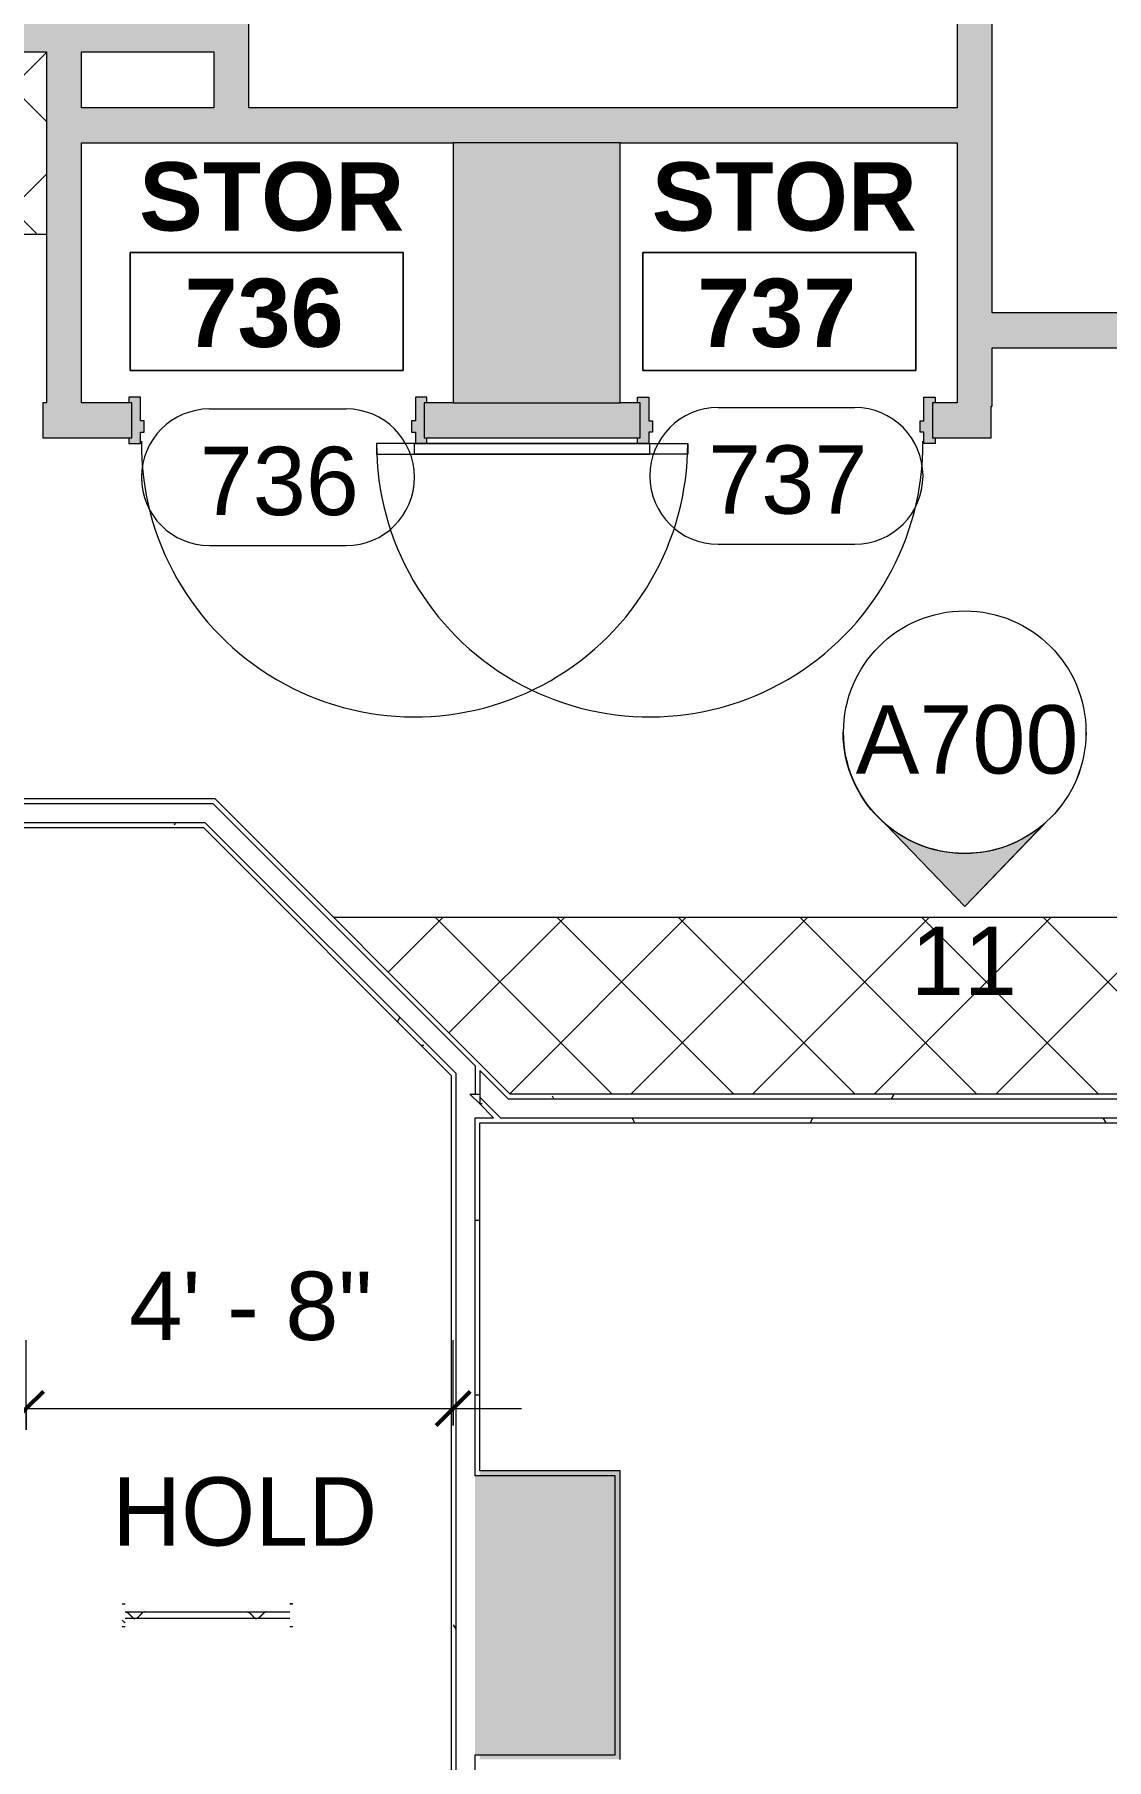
# Model space of a CAD drawing. Header units: inches. Extents: x 920 to 3228, y -557 to 2680.
# Drawn here: x 2166.1 to 2307.3, y 1580.2 to 1807.4 of the extents above; entities that cross this region are included whole.
import ezdxf

# ---------------------------------------------------------------- set-up
doc = ezdxf.new("R2010")
doc.units = ezdxf.units.IN
doc.header["$MEASUREMENT"] = 0
for name, color, linetype, lineweight in [('A-ANNO-DIMS', 211, 'Continuous', 9), ('A-ANNO-DIMS-96', 211, 'Continuous', 9), ('A-AREA-IDEN', 2, 'Continuous', 9), ('A-DOOR', 31, 'Continuous', 13), ('A-DOOR-IDEN', 31, 'Continuous', 9), ('A-WALL', 113, 'Continuous', 13), ('A-WALL-PATT', 111, 'Continuous', 13), ('G-ANNO-SYMB', 111, 'Continuous', 9), ('I-WALL', 2, 'Continuous', 13), ('Q-CASE', 31, 'Continuous', 13)]:
    doc.layers.add(name, color=color, linetype=linetype, lineweight=lineweight)
doc.styles.add('Arial', font='arial.ttf', dxfattribs={"height": 9})
doc.styles.add('Swis721 Lt BT', font='swissl.ttf', dxfattribs={"height": 9})
doc.styles.add('Swis721 Lt BT_B', font='', dxfattribs={"height": 9})
doc.styles.get('Swis721 Lt BT_B').set_extended_font_data('Swis721 Lt BT', bold=True)
doc.dimstyles.new('OTJ_-_3_32__Linear__1_2__Tolerance', dxfattribs={"dimscale": 12, "dimtxt": 9.497835, "dimasz": 0.375, "dimexe": 0.75, "dimexo": 0.5, "dimgap": 0.5, "dimtad": 1, "dimdec": 1, "dimrnd": 0.5, "dimzin": 3, "dimdsep": 46, "dimlunit": 4, "dimtxsty": 'Swis721 Lt BT', "dimblk1": 'OBLIQUE', "dimblk2": 'OBLIQUE', "dimsah": 1, "dimcen": 0.09, "dimdle": 0.75, "dimazin": 0, "dimtfac": 1, "dimtdec": 4, "dimtix": 1, "dimtmove": 0, "dimatfit": 3, "dimfxl": 1, "dimtvp": 1, "dimfrac": 2, "dimtolj": 1, "dimtzin": 0, "dimarcsym": 2})
pattern_1 = [(0, (664.756, 0), (30.72, 7.68), [1.267, -21.773, 1.267, -21.773, -122.88]), (0, (664.756, 0), (30.72, 7.68), [-46.08, 1.267, -44.813, 1.267, -21.773, -53.76]), (0, (664.756, 0), (30.72, 7.68), [-115.2, 1.267, -14.093, 1.267, -37.133]), (120, (676.276, 3.84), (-22.011075, 22.7643), [1.267, -21.773, 1.267, -21.773, -122.88]), (120, (676.276, 3.84), (-22.011075, 22.7643), [-46.08, 1.267, -44.813, 1.267, -21.773, -53.76]), (120, (676.276, 3.84), (-22.011075, 22.7643), [-115.2, 1.267, -14.093, 1.267, -37.133]), (240, (680.116, 19.2), (-8.708925, -30.4443), [1.267, -21.773, 1.267, -21.773, -122.88]), (240, (680.116, 19.2), (-8.708925, -30.4443), [-46.08, 1.267, -44.813, 1.267, -21.773, -53.76]), (240, (680.116, 19.2), (-8.708925, -30.4443), [-115.2, 1.267, -14.093, 1.267, -37.133])]

# ---------------------------------------------------------------- blocks, each defined once
blk = doc.blocks.new('Door - Single - Solid Door-7669184-Level XX  CONSTRUCTION')
at = {"layer": 'A-DOOR'}
h = blk.add_hatch(color=250, dxfattribs=at)
h.paths.add_polyline_path([(-14.13, -3.15), (-14.13, -1.65), (-13.63, -1.65), (-13.63, -0.15), (-14.13, -0.15), (-14.13, 2.97), (-15.63, 2.97), (-15.63, 2.22), (-15.26, 2.22), (-15.26, -2.4), (-15.63, -2.4), (-15.63, -3.15), (-15.26, -3.15)], flags=0)
h.paths.add_polyline_path([(23.62, -3.15), (23.62, -2.4), (23.24, -2.4), (23.24, 2.22), (23.62, 2.22), (23.6, 2.97), (22.12, 2.97), (22.12, -0.15), (21.62, -0.15), (21.62, -1.65), (22.12, -1.65), (22.12, -3.15), (23.24, -3.15)], flags=0)
at = {"layer": 'A-DOOR', "color": 8, "lineweight": 20}
for p, q in [((-15.63, 2.97), (-14.13, 2.97)), ((-15.63, 2.22), (-15.63, 2.97)), ((-14.13, 2.97), (-14.13, -0.15)), ((22.12, 2.97), (23.62, 2.97)), ((22.12, -0.15), (22.12, 2.97)), ((23.62, 2.97), (23.62, 2.22)), ((-14.13, -0.15), (-13.63, -0.15)), ((-14.13, -1.65), (-14.13, -3.15)), ((-13.63, -1.65), (-14.13, -1.65)), ((-13.63, -0.15), (-13.63, -1.65)), ((21.62, -0.15), (22.12, -0.15)), ((21.62, -1.65), (21.62, -0.15)), ((22.12, -1.65), (21.62, -1.65)), ((22.12, -3.15), (22.12, -1.65)), ((-50.01, -3.15), (-50.01, -4.53)), ((-14.01, -3.15), (-50.01, -3.15)), ((-50.01, -4.53), (-14.01, -4.53)), ((-15.63, -3.15), (-15.63, -2.4)), ((-14.01, -4.53), (-14.01, -3.15)), ((23.62, -3.15), (22.12, -3.15)), ((23.62, -2.4), (23.62, -3.15))]:
    blk.add_line(p, q, dxfattribs=at)
at = {"layer": 'A-DOOR', "lineweight": 9}
blk.add_arc((-14.01, -3.15), 36, 180, 0.5, dxfattribs=at)
blk = doc.blocks.new('Door - Single - Solid Door-7669203-Level XX  CONSTRUCTION')
at = {"layer": 'A-DOOR'}
h = blk.add_hatch(color=250, dxfattribs=at)
h.paths.add_polyline_path([(-15.26, 3.15), (-15.63, 3.15), (-15.63, 2.4), (-15.26, 2.4), (-15.26, -2.22), (-15.63, -2.22), (-15.63, -2.97), (-14.13, -2.97), (-14.13, 0.15), (-13.63, 0.15), (-13.63, 1.65), (-14.13, 1.65), (-14.13, 3.15)], flags=0)
h.paths.add_polyline_path([(22.51, 3.15), (22.12, 3.15), (22.12, 1.65), (21.62, 1.65), (21.62, 0.15), (22.12, 0.15), (22.12, -2.97), (23.62, -2.97), (23.62, -2.22), (23.24, -2.22), (23.24, 2.4), (23.62, 2.4), (23.62, 3.15), (23.24, 3.15)], flags=0)
at = {"layer": 'A-DOOR', "color": 8, "lineweight": 20}
for p, q in [((-50.01, 4.53), (-14.01, 4.53)), ((-50.01, 3.15), (-50.01, 4.53)), ((-14.01, 3.15), (-50.01, 3.15)), ((-15.63, 3.15), (-15.63, 2.4)), ((-14.13, 1.65), (-14.13, 3.15)), ((-14.01, 4.53), (-14.01, 3.15)), ((23.62, 3.15), (22.12, 3.15)), ((22.12, 3.15), (22.12, 1.65)), ((23.62, 2.4), (23.62, 3.15)), ((-13.63, 1.65), (-14.13, 1.65)), ((-14.13, -2.97), (-14.13, 0.15)), ((-14.13, 0.15), (-13.63, 0.15)), ((-13.63, 0.15), (-13.63, 1.65)), ((22.12, 1.65), (21.62, 1.65)), ((21.62, 1.65), (21.62, 0.15)), ((21.62, 0.15), (22.12, 0.15)), ((22.12, 0.15), (22.12, -2.97)), ((-15.63, -2.22), (-15.63, -2.97)), ((23.62, -2.97), (23.62, -2.22)), ((-15.63, -2.97), (-14.13, -2.97)), ((22.12, -2.97), (23.62, -2.97))]:
    blk.add_line(p, q, dxfattribs=at)
at = {"layer": 'A-DOOR', "lineweight": 9}
blk.add_arc((-14.01, 3.15), 36, 359.5, 180, dxfattribs=at)
blk = doc.blocks.new('Casework 14 - Casework 1-7590138-Level XX  CONSTRUCTION')
at = {"layer": 'Q-CASE', "lineweight": 9}
h = blk.add_hatch(dxfattribs=at)
h.set_pattern_fill('FP_1', color=256, style=0, pattern_type=2)
h.set_pattern_definition([(45, (0, 0), (-8.012227, 8.012227), []), (135, (0, 0), (-8.012227, -8.012227), [])])
h.paths.add_polyline_path([(1569.78, 1667.79), (1723.78, 1667.79), (1723.78, 1691.07), (1540.73, 1691.07), (1564.01, 1667.79), (1564.46, 1667.79)], flags=0)
for p, q in [((1555.35, 1691.07), (1540.73, 1691.07)), ((1723.78, 1691.07), (1555.35, 1691.07))]:
    blk.add_line(p, q, dxfattribs=at)
blk = doc.blocks.new('C-Counter Top1 - ADJ HEIGHT 2-7647505-Level XX  CONSTRUCTION')
at = {"layer": 'Q-CASE', "lineweight": 9}
h = blk.add_hatch(dxfattribs=at)
h.set_pattern_fill('FP_16', color=256, style=0, pattern_type=2)
h.set_pattern_definition([(45, (-1378.305, -1805.075), (-8.012227, 8.012227), []), (135, (-1378.305, -1805.075), (-8.012227, -8.012227), [])])
h.paths.add_polyline_path([(124.6, -24), (124.6, 0), (-47.26, 0), (-47.26, -24), (88.17, -24)], flags=0)
for p, q in [((-47.26, 0), (-47.26, -24)), ((-47.26, -24), (124.6, -24))]:
    blk.add_line(p, q, dxfattribs=at)
blk = doc.blocks.new('FP_52-Level XX  CONSTRUCTION')
at = {"layer": 'Q-CASE', "lineweight": 9}
for p, q in [((25.25, 16.21), (24.85, 16.21)), ((24.89, 15.71), (24.85, 15.73)), ((24.92, 15.68), (24.89, 15.71)), ((24.96, 15.65), (24.92, 15.68)), ((24.99, 15.62), (24.96, 15.65)), ((25.03, 15.59), (24.99, 15.62)), ((25.07, 15.56), (25.03, 15.59)), ((25.1, 15.52), (25.07, 15.56)), ((25.14, 15.49), (25.1, 15.52)), ((25.17, 15.46), (25.14, 15.49)), ((25.21, 15.43), (25.17, 15.46)), ((25.25, 15.4), (25.21, 15.43)), ((24.85, 13.26), (25.25, 13.26))]:
    blk.add_line(p, q, dxfattribs=at)
blk = doc.blocks.new('FP_53-Level XX  CONSTRUCTION')
at = {"layer": 'Q-CASE', "lineweight": 9}
for p, q in [((24.85, 15.13), (3.14, 15.13)), ((3.14, 14.34), (24.85, 14.34)), ((6.27, 14.3), (6.27, 14.3)), ((6.27, 14.3), (6.28, 14.3)), ((6.28, 14.3), (6.29, 14.3)), ((6.29, 14.3), (6.3, 14.3)), ((6.3, 14.3), (6.31, 14.3)), ((6.31, 14.3), (6.32, 14.31)), ((6.32, 14.31), (6.33, 14.31)), ((6.33, 14.31), (6.34, 14.31)), ((6.34, 14.31), (6.35, 14.31)), ((6.35, 14.31), (6.36, 14.32)), ((6.36, 14.32), (6.37, 14.32)), ((6.37, 14.32), (6.38, 14.32)), ((6.38, 14.32), (6.39, 14.33)), ((6.39, 14.33), (6.4, 14.33)), ((6.4, 14.33), (6.41, 14.33)), ((6.41, 14.33), (6.42, 14.34)), ((6.42, 14.34), (6.43, 14.34)), ((6.43, 14.34), (6.44, 14.35)), ((6.44, 14.35), (6.45, 14.35)), ((6.45, 14.35), (6.46, 14.36)), ((6.46, 14.36), (6.47, 14.36)), ((6.47, 14.36), (6.48, 14.37)), ((6.48, 14.37), (6.49, 14.37)), ((6.49, 14.37), (6.5, 14.38)), ((6.5, 14.38), (6.51, 14.39)), ((6.51, 14.39), (6.52, 14.39)), ((6.52, 14.39), (6.53, 14.4)), ((6.53, 14.4), (6.54, 14.41)), ((6.54, 14.41), (6.55, 14.41)), ((6.55, 14.41), (6.56, 14.42)), ((6.56, 14.43), (6.57, 14.44)), ((6.56, 14.42), (6.56, 14.43)), ((6.57, 14.44), (6.58, 14.44)), ((6.58, 14.44), (6.59, 14.45)), ((6.59, 14.45), (6.6, 14.46)), ((6.6, 14.46), (6.61, 14.47)), ((6.61, 14.47), (6.62, 14.48)), ((6.62, 14.48), (6.63, 14.49)), ((6.63, 14.49), (6.64, 14.49)), ((6.64, 14.49), (6.65, 14.5)), ((6.65, 14.5), (6.66, 14.51)), ((6.66, 14.51), (6.67, 14.52)), ((6.67, 14.52), (6.68, 14.53)), ((6.68, 14.53), (6.69, 14.54)), ((6.69, 14.54), (6.7, 14.55)), ((6.7, 14.55), (6.71, 14.56)), ((6.71, 14.56), (6.72, 14.57)), ((6.72, 14.57), (6.73, 14.58)), ((6.73, 14.58), (6.74, 14.59)), ((6.74, 14.59), (6.75, 14.6)), ((6.75, 14.6), (6.76, 14.61)), ((6.76, 14.61), (6.77, 14.62)), ((6.77, 14.62), (6.78, 14.63)), ((6.78, 14.63), (6.79, 14.64)), ((6.79, 14.64), (6.8, 14.65)), ((6.8, 14.65), (6.81, 14.66)), ((6.81, 14.66), (6.82, 14.67)), ((6.82, 14.67), (6.83, 14.68)), ((6.83, 14.68), (6.84, 14.69)), ((6.84, 14.69), (6.85, 14.71)), ((6.85, 14.72), (6.86, 14.73)), ((6.85, 14.71), (6.85, 14.72)), ((6.86, 14.73), (6.87, 14.74)), ((6.87, 14.74), (6.88, 14.75)), ((6.88, 14.75), (6.89, 14.76)), ((6.89, 14.76), (6.9, 14.77)), ((6.9, 14.77), (6.91, 14.78)), ((6.91, 14.78), (6.92, 14.79)), ((6.92, 14.79), (6.93, 14.8)), ((6.93, 14.8), (6.94, 14.81)), ((6.94, 14.81), (6.95, 14.82)), ((6.95, 14.82), (6.96, 14.83)), ((6.96, 14.83), (6.97, 14.84)), ((6.97, 14.84), (6.98, 14.85)), ((6.98, 14.85), (6.99, 14.86)), ((6.99, 14.86), (7, 14.87)), ((7, 14.87), (7.01, 14.88)), ((7.01, 14.88), (7.02, 14.89)), ((7.02, 14.89), (7.03, 14.9)), ((7.03, 14.9), (7.04, 14.91)), ((7.04, 14.91), (7.05, 14.92)), ((7.05, 14.92), (7.06, 14.93)), ((7.06, 14.93), (7.07, 14.94)), ((7.07, 14.94), (7.08, 14.95)), ((7.08, 14.95), (7.09, 14.96)), ((7.09, 14.96), (7.1, 14.97)), ((7.1, 14.97), (7.11, 14.98)), ((7.11, 14.98), (7.12, 14.99)), ((7.12, 14.99), (7.13, 15)), ((7.13, 15), (7.13, 15.01)), ((7.13, 15.01), (7.14, 15.01)), ((7.14, 15.01), (7.15, 15.02)), ((7.15, 15.02), (7.16, 15.03)), ((7.16, 15.03), (7.17, 15.04)), ((7.17, 15.04), (7.18, 15.05)), ((7.18, 15.05), (7.19, 15.05)), ((7.19, 15.05), (7.2, 15.06)), ((7.2, 15.06), (7.21, 15.07)), ((7.21, 15.07), (7.22, 15.08)), ((7.22, 15.08), (7.23, 15.08)), ((7.23, 15.08), (7.24, 15.09)), ((7.24, 15.09), (7.25, 15.1)), ((7.25, 15.1), (7.26, 15.1)), ((7.26, 15.1), (7.27, 15.11)), ((7.27, 15.11), (7.28, 15.11)), ((7.28, 15.11), (7.29, 15.12)), ((7.29, 15.12), (7.3, 15.12)), ((7.3, 15.12), (7.31, 15.13)), ((7.31, 15.13), (7.32, 15.13)), ((7.32, 15.13), (7.33, 15.14)), ((7.33, 15.14), (7.34, 15.14)), ((7.34, 15.14), (7.35, 15.15)), ((7.35, 15.15), (7.36, 15.15)), ((7.36, 15.15), (7.37, 15.15)), ((7.37, 15.15), (7.38, 15.16)), ((7.38, 15.16), (7.39, 15.16)), ((7.39, 15.16), (7.4, 15.16)), ((7.4, 15.16), (7.41, 15.16)), ((7.41, 15.16), (7.42, 15.17)), ((7.42, 15.17), (7.42, 15.17)), ((7.42, 15.17), (7.43, 15.17)), ((7.43, 15.17), (7.44, 15.17)), ((7.44, 15.17), (7.45, 15.17)), ((7.45, 15.17), (7.46, 15.17)), ((7.46, 15.17), (7.47, 15.17)), ((7.47, 15.17), (7.48, 15.17)), ((7.54, 15.17), (7.53, 15.17)), ((7.55, 15.17), (7.54, 15.17)), ((7.56, 15.17), (7.55, 15.17)), ((7.57, 15.17), (7.56, 15.17)), ((7.58, 15.17), (7.57, 15.17)), ((7.59, 15.17), (7.58, 15.17)), ((7.6, 15.17), (7.59, 15.17)), ((7.61, 15.16), (7.6, 15.17)), ((7.62, 15.16), (7.61, 15.16)), ((7.63, 15.16), (7.62, 15.16)), ((7.64, 15.16), (7.63, 15.16)), ((7.65, 15.15), (7.64, 15.16)), ((7.66, 15.15), (7.65, 15.15)), ((7.67, 15.15), (7.66, 15.15)), ((7.68, 15.14), (7.67, 15.15)), ((7.69, 15.14), (7.68, 15.14)), ((7.7, 15.13), (7.69, 15.14)), ((7.71, 15.13), (7.7, 15.13)), ((7.72, 15.12), (7.71, 15.13)), ((7.73, 15.11), (7.72, 15.12)), ((7.72, 15.12), (7.72, 15.12)), ((7.74, 15.11), (7.73, 15.11)), ((7.75, 15.1), (7.74, 15.11)), ((7.76, 15.1), (7.75, 15.1)), ((7.77, 15.09), (7.76, 15.1)), ((7.78, 15.08), (7.77, 15.09)), ((7.79, 15.08), (7.78, 15.08)), ((7.8, 15.07), (7.79, 15.08)), ((7.81, 15.06), (7.8, 15.07)), ((7.82, 15.05), (7.81, 15.06)), ((7.83, 15.05), (7.82, 15.05)), ((7.84, 15.04), (7.83, 15.05)), ((7.85, 15.03), (7.84, 15.04)), ((7.86, 15.02), (7.85, 15.03)), ((7.87, 15.01), (7.86, 15.02)), ((7.88, 15.01), (7.87, 15.01)), ((7.89, 15), (7.88, 15.01)), ((7.9, 14.99), (7.89, 15)), ((7.91, 14.98), (7.9, 14.99)), ((7.92, 14.97), (7.91, 14.98)), ((7.93, 14.96), (7.92, 14.97)), ((7.94, 14.95), (7.93, 14.96)), ((7.95, 14.94), (7.94, 14.95)), ((7.96, 14.93), (7.95, 14.94)), ((7.97, 14.92), (7.96, 14.93)), ((7.98, 14.91), (7.97, 14.92)), ((7.99, 14.9), (7.98, 14.91)), ((8, 14.89), (7.99, 14.9)), ((8.01, 14.88), (8, 14.89)), ((8.01, 14.87), (8.01, 14.88)), ((8.02, 14.86), (8.01, 14.87)), ((8.03, 14.85), (8.02, 14.86)), ((8.04, 14.84), (8.03, 14.85)), ((8.05, 14.83), (8.04, 14.84)), ((8.06, 14.82), (8.05, 14.83)), ((8.07, 14.81), (8.06, 14.82)), ((8.08, 14.8), (8.07, 14.81)), ((8.09, 14.79), (8.08, 14.8)), ((8.1, 14.78), (8.09, 14.79)), ((8.11, 14.77), (8.1, 14.78)), ((8.12, 14.76), (8.11, 14.77)), ((8.13, 14.75), (8.12, 14.76)), ((8.14, 14.74), (8.13, 14.75)), ((8.15, 14.73), (8.14, 14.74)), ((8.16, 14.72), (8.15, 14.73)), ((8.17, 14.71), (8.16, 14.72)), ((8.18, 14.69), (8.17, 14.71)), ((8.19, 14.68), (8.18, 14.69)), ((8.2, 14.67), (8.19, 14.68)), ((8.21, 14.66), (8.2, 14.67)), ((8.22, 14.65), (8.21, 14.66)), ((8.23, 14.64), (8.22, 14.65)), ((8.24, 14.63), (8.23, 14.64)), ((8.25, 14.62), (8.24, 14.63)), ((8.26, 14.61), (8.25, 14.62)), ((8.27, 14.6), (8.26, 14.61)), ((8.28, 14.59), (8.27, 14.6)), ((8.29, 14.58), (8.28, 14.59)), ((8.3, 14.57), (8.29, 14.58)), ((8.3, 14.56), (8.3, 14.57)), ((8.31, 14.55), (8.3, 14.56)), ((8.32, 14.54), (8.31, 14.55)), ((8.33, 14.53), (8.32, 14.54)), ((8.34, 14.52), (8.33, 14.53)), ((8.35, 14.51), (8.34, 14.52)), ((8.36, 14.5), (8.35, 14.51)), ((8.37, 14.49), (8.36, 14.5)), ((8.38, 14.49), (8.37, 14.49)), ((8.39, 14.48), (8.38, 14.49)), ((8.4, 14.47), (8.39, 14.48)), ((8.41, 14.46), (8.4, 14.47)), ((8.42, 14.45), (8.41, 14.46)), ((8.43, 14.44), (8.42, 14.45)), ((8.44, 14.44), (8.43, 14.44)), ((8.45, 14.43), (8.44, 14.44)), ((8.46, 14.42), (8.45, 14.43)), ((8.47, 14.41), (8.46, 14.42)), ((8.48, 14.41), (8.47, 14.41)), ((8.49, 14.4), (8.48, 14.41)), ((8.5, 14.39), (8.49, 14.4)), ((8.51, 14.39), (8.5, 14.39)), ((8.52, 14.38), (8.51, 14.39)), ((8.53, 14.37), (8.52, 14.38)), ((8.54, 14.37), (8.53, 14.37)), ((8.55, 14.36), (8.54, 14.37)), ((8.56, 14.36), (8.55, 14.36)), ((8.57, 14.35), (8.56, 14.36)), ((8.58, 14.35), (8.57, 14.35)), ((8.58, 14.34), (8.58, 14.35)), ((8.59, 14.34), (8.58, 14.34)), ((8.6, 14.33), (8.59, 14.34)), ((8.61, 14.33), (8.6, 14.33)), ((8.62, 14.33), (8.61, 14.33)), ((8.63, 14.32), (8.62, 14.33)), ((8.64, 14.32), (8.63, 14.32)), ((8.65, 14.32), (8.64, 14.32)), ((8.66, 14.31), (8.65, 14.32)), ((8.67, 14.31), (8.66, 14.31)), ((8.68, 14.31), (8.67, 14.31)), ((8.69, 14.31), (8.68, 14.31)), ((8.7, 14.3), (8.69, 14.31)), ((8.71, 14.3), (8.7, 14.3)), ((8.72, 14.3), (8.71, 14.3)), ((8.73, 14.3), (8.72, 14.3)), ((8.74, 14.3), (8.73, 14.3)), ((8.75, 14.3), (8.74, 14.3)), ((22.29, 14.3), (22.3, 14.3)), ((22.3, 14.3), (22.31, 14.3)), ((22.31, 14.3), (22.32, 14.3)), ((22.32, 14.3), (22.33, 14.3)), ((22.33, 14.3), (22.34, 14.3)), ((22.34, 14.3), (22.35, 14.31)), ((22.35, 14.31), (22.36, 14.31)), ((22.36, 14.31), (22.37, 14.31)), ((22.37, 14.31), (22.38, 14.31)), ((22.38, 14.31), (22.39, 14.32)), ((22.39, 14.32), (22.4, 14.32)), ((22.4, 14.32), (22.41, 14.32)), ((22.41, 14.32), (22.42, 14.33)), ((22.42, 14.33), (22.43, 14.33)), ((22.43, 14.33), (22.44, 14.34)), ((22.43, 14.33), (22.43, 14.33)), ((22.44, 14.34), (22.45, 14.34)), ((22.45, 14.34), (22.46, 14.35)), ((22.46, 14.35), (22.47, 14.35)), ((22.47, 14.35), (22.48, 14.36)), ((22.48, 14.36), (22.49, 14.36)), ((22.49, 14.36), (22.5, 14.37)), ((22.5, 14.37), (22.51, 14.37)), ((22.51, 14.37), (22.52, 14.38)), ((22.52, 14.38), (22.53, 14.39)), ((22.53, 14.39), (22.54, 14.39)), ((22.54, 14.39), (22.55, 14.4)), ((22.55, 14.4), (22.56, 14.41)), ((22.56, 14.41), (22.57, 14.41)), ((22.57, 14.41), (22.58, 14.42)), ((22.58, 14.42), (22.59, 14.43)), ((22.59, 14.43), (22.6, 14.44)), ((22.6, 14.44), (22.61, 14.44)), ((22.61, 14.44), (22.62, 14.45)), ((22.62, 14.45), (22.63, 14.46)), ((22.63, 14.46), (22.64, 14.47)), ((22.64, 14.47), (22.65, 14.48)), ((22.65, 14.48), (22.66, 14.49)), ((22.66, 14.49), (22.67, 14.49)), ((22.67, 14.49), (22.68, 14.5)), ((22.68, 14.5), (22.69, 14.51)), ((22.69, 14.51), (22.7, 14.52)), ((22.7, 14.52), (22.71, 14.53)), ((22.71, 14.53), (22.72, 14.54)), ((22.72, 14.55), (22.73, 14.56)), ((22.72, 14.54), (22.72, 14.55)), ((22.73, 14.56), (22.74, 14.57)), ((22.74, 14.57), (22.75, 14.58)), ((22.75, 14.58), (22.76, 14.59)), ((22.76, 14.59), (22.77, 14.6)), ((22.77, 14.6), (22.78, 14.61)), ((22.78, 14.61), (22.79, 14.62)), ((22.79, 14.62), (22.8, 14.63)), ((22.8, 14.63), (22.81, 14.64)), ((22.81, 14.64), (22.82, 14.65)), ((22.82, 14.65), (22.83, 14.66)), ((22.83, 14.66), (22.84, 14.67)), ((22.84, 14.67), (22.85, 14.68)), ((22.85, 14.68), (22.86, 14.69)), ((22.86, 14.69), (22.87, 14.71)), ((22.87, 14.71), (22.88, 14.72)), ((22.88, 14.72), (22.89, 14.73)), ((22.89, 14.73), (22.9, 14.74)), ((22.9, 14.74), (22.91, 14.75)), ((22.91, 14.75), (22.92, 14.76)), ((22.92, 14.76), (22.93, 14.77)), ((22.93, 14.77), (22.94, 14.78)), ((22.94, 14.78), (22.95, 14.79)), ((22.95, 14.79), (22.96, 14.8)), ((22.96, 14.8), (22.97, 14.81)), ((22.97, 14.81), (22.98, 14.82)), ((22.98, 14.82), (22.99, 14.83)), ((22.99, 14.83), (23, 14.84)), ((23, 14.85), (23.01, 14.86)), ((23, 14.84), (23, 14.85)), ((23.01, 14.86), (23.02, 14.87)), ((23.02, 14.87), (23.03, 14.88)), ((23.03, 14.88), (23.04, 14.89)), ((23.04, 14.89), (23.05, 14.9)), ((23.05, 14.9), (23.06, 14.91)), ((23.06, 14.91), (23.07, 14.92)), ((23.07, 14.92), (23.08, 14.93)), ((23.08, 14.93), (23.09, 14.94)), ((23.09, 14.94), (23.1, 14.95)), ((23.1, 14.95), (23.11, 14.96)), ((23.11, 14.96), (23.12, 14.97)), ((23.12, 14.97), (23.13, 14.98)), ((23.13, 14.98), (23.14, 14.99)), ((23.14, 14.99), (23.15, 15)), ((23.15, 15), (23.16, 15.01)), ((23.16, 15.01), (23.17, 15.01)), ((23.17, 15.01), (23.18, 15.02)), ((23.18, 15.02), (23.19, 15.03)), ((23.19, 15.03), (23.2, 15.04)), ((23.2, 15.04), (23.21, 15.05)), ((23.21, 15.05), (23.22, 15.05)), ((23.22, 15.05), (23.23, 15.06)), ((23.23, 15.06), (23.24, 15.07)), ((23.24, 15.07), (23.25, 15.08)), ((23.25, 15.08), (23.26, 15.08)), ((23.26, 15.08), (23.27, 15.09)), ((23.27, 15.09), (23.28, 15.1)), ((23.28, 15.1), (23.29, 15.1)), ((23.29, 15.1), (23.29, 15.11)), ((23.29, 15.11), (23.3, 15.11)), ((23.3, 15.11), (23.31, 15.12)), ((23.31, 15.12), (23.32, 15.12)), ((23.32, 15.12), (23.33, 15.13)), ((23.33, 15.13), (23.34, 15.13)), ((23.34, 15.13), (23.35, 15.14)), ((23.35, 15.14), (23.36, 15.14)), ((23.36, 15.14), (23.37, 15.15)), ((23.37, 15.15), (23.38, 15.15)), ((23.38, 15.15), (23.39, 15.15)), ((23.39, 15.15), (23.4, 15.16)), ((23.4, 15.16), (23.41, 15.16)), ((23.41, 15.16), (23.42, 15.16)), ((23.42, 15.16), (23.43, 15.16)), ((23.43, 15.16), (23.44, 15.17)), ((23.44, 15.17), (23.45, 15.17)), ((23.45, 15.17), (23.46, 15.17)), ((23.46, 15.17), (23.47, 15.17)), ((23.47, 15.17), (23.48, 15.17)), ((23.48, 15.17), (23.49, 15.17)), ((23.49, 15.17), (23.5, 15.17)), ((23.5, 15.17), (23.51, 15.17)), ((23.57, 15.17), (23.56, 15.17)), ((23.58, 15.17), (23.57, 15.17)), ((23.59, 15.17), (23.58, 15.17)), ((23.6, 15.17), (23.59, 15.17)), ((23.59, 15.17), (23.59, 15.17)), ((23.61, 15.17), (23.6, 15.17)), ((23.62, 15.17), (23.61, 15.17)), ((23.63, 15.16), (23.62, 15.17)), ((23.64, 15.16), (23.63, 15.16)), ((23.65, 15.16), (23.64, 15.16)), ((23.66, 15.16), (23.65, 15.16)), ((23.67, 15.15), (23.66, 15.16)), ((23.68, 15.15), (23.67, 15.15)), ((23.69, 15.15), (23.68, 15.15)), ((23.7, 15.14), (23.69, 15.15)), ((23.71, 15.14), (23.7, 15.14)), ((23.72, 15.13), (23.71, 15.14)), ((23.73, 15.13), (23.72, 15.13)), ((23.74, 15.12), (23.73, 15.13)), ((23.75, 15.12), (23.74, 15.12)), ((23.76, 15.11), (23.75, 15.12)), ((23.77, 15.11), (23.76, 15.11)), ((23.78, 15.1), (23.77, 15.11)), ((23.79, 15.1), (23.78, 15.1)), ((23.8, 15.09), (23.79, 15.1)), ((23.81, 15.08), (23.8, 15.09)), ((23.82, 15.08), (23.81, 15.08)), ((23.83, 15.07), (23.82, 15.08)), ((23.84, 15.06), (23.83, 15.07)), ((23.85, 15.05), (23.84, 15.06)), ((23.86, 15.05), (23.85, 15.05)), ((23.87, 15.04), (23.86, 15.05)), ((23.88, 15.03), (23.87, 15.04)), ((23.88, 15.02), (23.88, 15.03)), ((23.89, 15.01), (23.88, 15.02)), ((23.9, 15.01), (23.89, 15.01)), ((23.91, 15), (23.9, 15.01)), ((23.92, 14.99), (23.91, 15)), ((23.93, 14.98), (23.92, 14.99)), ((23.94, 14.97), (23.93, 14.98)), ((23.95, 14.96), (23.94, 14.97)), ((23.96, 14.95), (23.95, 14.96)), ((23.97, 14.94), (23.96, 14.95)), ((23.98, 14.93), (23.97, 14.94)), ((23.99, 14.92), (23.98, 14.93)), ((24, 14.91), (23.99, 14.92)), ((24.01, 14.9), (24, 14.91)), ((24.02, 14.89), (24.01, 14.9)), ((24.03, 14.88), (24.02, 14.89)), ((24.04, 14.87), (24.03, 14.88)), ((24.05, 14.86), (24.04, 14.87)), ((24.06, 14.85), (24.05, 14.86)), ((24.07, 14.84), (24.06, 14.85)), ((24.08, 14.83), (24.07, 14.84)), ((24.09, 14.82), (24.08, 14.83)), ((24.1, 14.81), (24.09, 14.82)), ((24.11, 14.8), (24.1, 14.81)), ((24.12, 14.79), (24.11, 14.8)), ((24.13, 14.78), (24.12, 14.79)), ((24.14, 14.77), (24.13, 14.78)), ((24.15, 14.76), (24.14, 14.77)), ((24.16, 14.75), (24.15, 14.76)), ((24.17, 14.74), (24.16, 14.75)), ((24.17, 14.73), (24.17, 14.74)), ((24.18, 14.72), (24.17, 14.73)), ((24.19, 14.71), (24.18, 14.72)), ((24.2, 14.69), (24.19, 14.71)), ((24.21, 14.68), (24.2, 14.69)), ((24.22, 14.67), (24.21, 14.68)), ((24.23, 14.66), (24.22, 14.67)), ((24.24, 14.65), (24.23, 14.66)), ((24.25, 14.64), (24.24, 14.65)), ((24.26, 14.63), (24.25, 14.64)), ((24.27, 14.62), (24.26, 14.63)), ((24.28, 14.61), (24.27, 14.62)), ((24.29, 14.6), (24.28, 14.61)), ((24.3, 14.59), (24.29, 14.6)), ((24.31, 14.58), (24.3, 14.59)), ((24.32, 14.57), (24.31, 14.58)), ((24.33, 14.56), (24.32, 14.57)), ((24.34, 14.55), (24.33, 14.56)), ((24.35, 14.54), (24.34, 14.55)), ((24.36, 14.53), (24.35, 14.54)), ((24.37, 14.52), (24.36, 14.53)), ((24.38, 14.51), (24.37, 14.52)), ((24.39, 14.5), (24.38, 14.51)), ((24.4, 14.49), (24.39, 14.5)), ((24.41, 14.49), (24.4, 14.49)), ((24.42, 14.48), (24.41, 14.49)), ((24.43, 14.47), (24.42, 14.48)), ((24.44, 14.46), (24.43, 14.47)), ((24.45, 14.45), (24.44, 14.46)), ((24.45, 14.44), (24.45, 14.45)), ((24.46, 14.44), (24.45, 14.44)), ((24.47, 14.43), (24.46, 14.44)), ((24.48, 14.42), (24.47, 14.43)), ((24.49, 14.41), (24.48, 14.42)), ((24.5, 14.41), (24.49, 14.41)), ((24.51, 14.4), (24.5, 14.41)), ((24.52, 14.39), (24.51, 14.4)), ((24.53, 14.39), (24.52, 14.39)), ((24.54, 14.38), (24.53, 14.39)), ((24.55, 14.37), (24.54, 14.38)), ((24.56, 14.37), (24.55, 14.37)), ((24.57, 14.36), (24.56, 14.37)), ((24.58, 14.36), (24.57, 14.36)), ((24.59, 14.35), (24.58, 14.36)), ((24.6, 14.35), (24.59, 14.35)), ((24.61, 14.34), (24.6, 14.35)), ((24.62, 14.34), (24.61, 14.34)), ((24.63, 14.33), (24.62, 14.34)), ((24.64, 14.33), (24.63, 14.33)), ((24.65, 14.33), (24.64, 14.33)), ((24.66, 14.32), (24.65, 14.33)), ((24.67, 14.32), (24.66, 14.32)), ((24.68, 14.32), (24.67, 14.32)), ((24.69, 14.31), (24.68, 14.32)), ((24.7, 14.31), (24.69, 14.31)), ((24.71, 14.31), (24.7, 14.31)), ((24.72, 14.31), (24.71, 14.31)), ((24.73, 14.3), (24.72, 14.31)), ((24.74, 14.3), (24.73, 14.3)), ((24.75, 14.3), (24.74, 14.3)), ((24.74, 14.3), (24.74, 14.3)), ((24.76, 14.3), (24.75, 14.3)), ((24.77, 14.3), (24.76, 14.3))]:
    blk.add_line(p, q, dxfattribs=at)
blk = doc.blocks.new('FP_54-Level XX  CONSTRUCTION')
at = {"layer": 'Q-CASE', "lineweight": 9}
for p, q in [((3.14, 16.21), (2.75, 16.21)), ((2.75, 13.26), (3.14, 13.26)), ((2.85, 13.22), (2.89, 13.22)), ((2.89, 13.22), (2.92, 13.22)), ((2.92, 13.22), (2.96, 13.22)), ((2.96, 13.22), (2.99, 13.23)), ((2.99, 13.23), (3.03, 13.23)), ((3.03, 13.23), (3.07, 13.24)), ((3.07, 13.24), (3.1, 13.25)), ((3.1, 13.25), (3.14, 13.25))]:
    blk.add_line(p, q, dxfattribs=at)
blk = doc.blocks.new('CW Cupbd Combined - Robe 80_h x 24_d - 2 Doors - 1 rail - 1 shoe shelf-V51-Level XX  CONSTRUCTION')
at = {"layer": 'Q-CASE', "lineweight": 9}
for name in ['FP_54-Level XX  CONSTRUCTION', 'FP_52-Level XX  CONSTRUCTION', 'FP_53-Level XX  CONSTRUCTION']:
    blk.add_blockref(name, (664.76, 0), dxfattribs=at)
blk = doc.blocks.new('Room Tag - Room Name and Number-3379422-Level XX  CONSTRUCTION')
at = {"layer": 'A-AREA-IDEN'}
for p, q in [((-0.1881, -0.1636), (-0.1881, -0.0018)), ((-0.1881, -0.0018), (0.1869, -0.0018)), ((0.1869, -0.0018), (-0.1881, -0.0018)), ((-0.1881, -0.0018), (-0.1881, -0.1636)), ((0.1869, -0.0018), (0.1869, -0.1636)), ((0.1869, -0.1636), (0.1869, -0.0018)), ((0.1869, -0.1636), (-0.1881, -0.1636)), ((-0.1881, -0.1636), (0.1869, -0.1636))]:
    blk.add_line(p, q, dxfattribs=at)
blk = doc.blocks.new('Door Tag - Door Tag-41184-Level XX  CONSTRUCTION')
at = {"layer": 'A-DOOR-IDEN'}
for p, q in [((-0.09375, 0.09375), (0.09375, 0.09375)), ((-0.09375, -0.09375), (0.09375, -0.09375))]:
    blk.add_line(p, q, dxfattribs=at)
for centre, start, end in [((-0.09375, 0), 90, 270), ((0.09375, 0), 270, 90)]:
    blk.add_arc(centre, 0.09375, start, end, dxfattribs=at)
blk = doc.blocks.new('DIMBLOCK30-Level XX  CONSTRUCTION')
at = {"layer": 'A-ANNO-DIMS-96'}
for p, q in [((1921.18, 1623.59), (1921.18, 1635.4)), ((2161.25, 1623.59), (2161.25, 1635.4)), ((1912.18, 1626.4), (2170.25, 1626.4)), ((1921.18, 1626.4), (1921.18, 1623.59)), ((2161.25, 1626.4), (2161.25, 1623.59))]:
    blk.add_line(p, q, dxfattribs=at)
at = {"layer": 'A-ANNO-DIMS-96', "lineweight": 50}
for p, q in [((1921.18, 1626.4), (1923.43, 1628.65)), ((2161.25, 1626.4), (2163.5, 1628.65)), ((1921.18, 1626.4), (1918.93, 1624.15)), ((2161.25, 1626.4), (2159, 1624.15))]:
    blk.add_line(p, q, dxfattribs=at)
at = {"layer": 'A-ANNO-DIMS-96', "color": 0, "insert": (2023.35, 1644.42), "char_height": 9, "width": 42.8759, "attachment_point": 1, "line_spacing_factor": 1.005062, "style": 'Swis721 Lt BT'}
blk.add_mtext('20\' - 0"', dxfattribs=at)
blk = doc.blocks.new('_Oblique')
at = {"color": 0, "linetype": 'ByBlock', "lineweight": -2}
blk.add_line((-0.5, -0.5), (0.5, 0.5), dxfattribs=at)
blk = doc.blocks.new('DIMBLOCK31-Level XX  CONSTRUCTION')
at = {"layer": 'A-ANNO-DIMS-96'}
for p, q in [((2165, 1623.59), (2165, 1635.4)), ((2221.24, 1624.17), (2221.24, 1635.4)), ((2156, 1626.4), (2230.24, 1626.4)), ((2165, 1626.4), (2165, 1623.59)), ((2221.24, 1626.4), (2221.24, 1624.17))]:
    blk.add_line(p, q, dxfattribs=at)
at = {"layer": 'A-ANNO-DIMS-96', "lineweight": 50}
for p, q in [((2165, 1626.4), (2167.25, 1628.65)), ((2221.24, 1626.4), (2223.49, 1628.65)), ((2165, 1626.4), (2162.75, 1624.15)), ((2221.24, 1626.4), (2218.99, 1624.15))]:
    blk.add_line(p, q, dxfattribs=at)
at = {"layer": 'A-ANNO-DIMS-96', "color": 0, "char_height": 9, "attachment_point": 1, "line_spacing_factor": 1.005062, "style": 'Swis721 Lt BT'}
for s, insert, width in [('4\' - 8"', (2178.57, 1644.42), 34.9159), ('HOLD', (2176.31, 1617.34), 40.3432)]:
    blk.add_mtext(s, dxfattribs=dict(at, insert=insert, width=width))
blk = doc.blocks.new('Elevation - Filled Arrow 2-347888-Level XX  CONSTRUCTION')
at = {"layer": 'G-ANNO-SYMB'}
blk.add_circle((0, 0), 0.1664, dxfattribs=at)
blk = doc.blocks.new('Elevation - Filled Arrow-151867-Level XX  CONSTRUCTION')
at = {"layer": 'G-ANNO-SYMB'}
h = blk.add_hatch(color=256, dxfattribs=at)
edge = h.paths.add_edge_path(flags=0)
edge.add_line((0, 0.2393), (0.1103, 0.1247))
edge.add_arc((-0.0002, -0.0002), 0.1667, 48.498, 130.5571)
edge.add_line((-0.1085, 0.1265), (0, 0.2393))
for p, q in [((0, 0.2393), (-0.1085, 0.1265)), ((-0.1084, 0.1266), (0, 0.2393)), ((0, 0.2393), (-0.1084, 0.1266)), ((0, 0.2393), (0.11, 0.1249)), ((0.1103, 0.1247), (0, 0.2393))]:
    blk.add_line(p, q, dxfattribs=at)
blk.add_arc((-0.0002, -0.0002), 0.1667, 48.498, 130.5571, dxfattribs=at)
blk.add_ellipse((-0.0002, -0.0001), major_axis=(-0.1667, 0), ratio=0.999376, start_param=3.141593, end_param=6.283185, dxfattribs=at)

msp = doc.modelspace()

# ---------------------------------------------------------------- hatches: boundary and pattern name
at = {"layer": 'A-WALL'}
for points in [[(2228.06, 1758.85), (2243.24, 1758.85), (2243.24, 1793.08), (2221.24, 1793.08), (2221.24, 1758.85), (2224.13, 1758.85)], [(2224.13, 1580.79), (2242.61, 1580.79), (2242.61, 1617.54), (2224.13, 1617.54), (2224.13, 1585.8)]]:
    msp.add_hatch(color=250, dxfattribs=at).paths.add_polyline_path(points, flags=0)
at = {"layer": 'A-WALL-PATT', "lineweight": 9}
for points in [[(2194.32, 1797.7), (2194.32, 1924.05), (2189.69, 1924.05), (2189.69, 1797.7)], [(2292.29, 1758.42), (2292.29, 1924.05), (2287.66, 1924.05), (2287.66, 1758.85), (2292.16, 1758.85), (2292.16, 1758.42)], [(2172.29, 1805.08), (2189.69, 1805.08), (2189.69, 1809.7), (1991.72, 1809.7), (1991.72, 1805.08), (2167.66, 1805.08)], [(2167.66, 1758.85), (2172.29, 1758.85), (2172.29, 1805.08), (2167.66, 1805.08), (2167.66, 1760.38)], [(2287.66, 1793.08), (2287.66, 1797.7), (2172.29, 1797.7), (2172.29, 1793.08), (2243.24, 1793.08)], [(2385.41, 1766.08), (2387.66, 1766.08), (2387.66, 1770.7), (2292.29, 1770.7), (2292.29, 1766.08), (2373.31, 1766.08)]]:
    msp.add_hatch(color=7, dxfattribs=at).paths.add_polyline_path(points, flags=0)
h = msp.add_hatch(color=7, dxfattribs=at)
h.paths.add_polyline_path([(2243.24, 1754.23), (2245.91, 1754.23), (2245.91, 1758.85), (2217.41, 1758.85), (2217.41, 1754.23), (2228.06, 1754.23)], flags=0)
h.paths.add_polyline_path([(2178.91, 1754.23), (2178.91, 1758.85), (2167.16, 1758.85), (2167.16, 1754.23), (2172.29, 1754.23)], flags=0)
h.paths.add_polyline_path([(2287.66, 1754.23), (2292.16, 1754.23), (2292.16, 1758.85), (2284.41, 1758.85), (2284.41, 1754.23), (2285.86, 1754.23)], flags=0)
h = msp.add_hatch(dxfattribs=at)
h.set_pattern_fill('FP_11', color=256, style=0, pattern_type=2)
h.set_pattern_definition(pattern_1)
h.paths.add_polyline_path([(2189.89, 1706.04), (2190.51, 1706.04), (2189.89, 1706.67), (1995.47, 1706.67), (1995.47, 1706.04), (2189.63, 1706.04)], flags=0)
h = msp.add_hatch(dxfattribs=at)
h.set_pattern_fill('FP_11', color=256, style=0, pattern_type=2)
h.set_pattern_definition(pattern_1)
h.paths.add_polyline_path([(2188.33, 1702.92), (2189.22, 1702.92), (2188.59, 1703.54), (1992.35, 1703.54), (1992.35, 1702.92), (2179.64, 1702.92)], flags=0)
h = msp.add_hatch(dxfattribs=at)
h.set_pattern_fill('FP_11', color=256, style=0, pattern_type=2)
h.set_pattern_definition(pattern_1)
h.paths.add_polyline_path([(2226.58, 1664.67), (2227.47, 1664.67), (2224.75, 1667.38), (2224.75, 1666.5), (2226.58, 1664.67)], flags=0)
h.paths.add_polyline_path([(2221.63, 1669.63), (2221.63, 1670.51), (2189.22, 1702.92), (2188.33, 1702.92), (2221, 1670.25)], flags=0)
h = msp.add_hatch(dxfattribs=at)
h.set_pattern_fill('FP_11', color=256, style=0, pattern_type=2)
h.set_pattern_definition(pattern_1)
h.paths.add_polyline_path([(2221, 1499.04), (2221.63, 1499.04), (2221.63, 1669.63), (2221, 1670.25), (2221, 1527.61)], flags=0)
h = msp.add_hatch(dxfattribs=at)
h.set_pattern_fill('FP_11', color=256, style=0, pattern_type=2)
h.set_pattern_definition(pattern_1)
h.paths.add_polyline_path([(2224.13, 1499.04), (2224.75, 1499.04), (2224.75, 1580.79), (2224.13, 1580.79), (2224.13, 1527.61)], flags=0)
h.paths.add_polyline_path([(2224.13, 1617.54), (2224.75, 1617.54), (2224.75, 1664.67), (2224.13, 1664.67), (2224.13, 1644)], flags=0)
h.paths.add_polyline_path([(2224.46, 1667.79), (2224.75, 1667.79), (2224.75, 1670.92), (2224.13, 1671.54), (2224.13, 1667.79), (2224.34, 1667.79)], flags=0)
h = msp.add_hatch(dxfattribs=at)
h.set_pattern_fill('FP_11', color=256, style=0, pattern_type=2)
h.set_pattern_definition(pattern_1)
h.paths.add_polyline_path([(2449.69, 1667.17), (2449.69, 1667.79), (2439.66, 1667.79), (2439.66, 1667.17), (2449.17, 1667.17)], flags=0)
h.paths.add_polyline_path([(2229.39, 1667.17), (2389.16, 1667.17), (2389.16, 1667.79), (2227.88, 1667.79), (2228.5, 1667.17)], flags=0)
h.paths.add_polyline_path([(2391.66, 1667.17), (2401.16, 1667.17), (2401.16, 1667.79), (2391.66, 1667.79)], flags=0)
h = msp.add_hatch(dxfattribs=at)
h.set_pattern_fill('FP_11', color=256, style=0, pattern_type=2)
h.set_pattern_definition(pattern_1)
h.paths.add_polyline_path([(2439.66, 1664.04), (2449.69, 1664.04), (2449.69, 1664.15), (2449.17, 1664.67), (2439.66, 1664.67)], flags=0)
h.paths.add_polyline_path([(2227.47, 1664.04), (2401.16, 1664.04), (2401.16, 1664.67), (2224.75, 1664.67), (2224.75, 1664.04)], flags=0)
at = {"layer": 'A-WALL-PATT'}
msp.add_hatch(color=250, dxfattribs=at).paths.add_polyline_path([(2242.61, 1580.17), (2243.24, 1580.17), (2243.24, 1618.17), (2224.75, 1618.17), (2224.76, 1617.54), (2242.61, 1617.54), (2242.61, 1580.79), (2224.75, 1580.79), (2224.76, 1580.17), (2228.06, 1580.17)], flags=0)

# ---------------------------------------------------------------- linework, layer by layer
at = {"layer": 'A-WALL', "color": 8, "lineweight": 20}
for p, q in [((2287.66, 1924.05), (2287.66, 1797.7)), ((2292.29, 1770.7), (2292.29, 1924.05)), ((2194.32, 1797.7), (2194.32, 1897.05)), ((1991.72, 1805.08), (2167.66, 1805.08)), ((2167.66, 1805.08), (2167.66, 1758.85)), ((2172.29, 1805.08), (2189.69, 1805.08)), ((2172.29, 1797.7), (2172.29, 1805.08)), ((2189.69, 1805.08), (2189.69, 1797.7)), ((2189.69, 1797.7), (2172.29, 1797.7)), ((2287.66, 1797.7), (2194.32, 1797.7)), ((2172.29, 1758.85), (2172.29, 1793.08)), ((2172.29, 1793.08), (2221.24, 1793.08)), ((2221.24, 1793.08), (2221.24, 1758.85)), ((2243.24, 1758.85), (2243.24, 1793.08)), ((2243.24, 1793.08), (2287.66, 1793.08)), ((2287.66, 1793.08), (2287.66, 1758.85)), ((2392.29, 1770.7), (2292.29, 1770.7)), ((2292.29, 1766.08), (2387.66, 1766.08)), ((2292.29, 1758.42), (2292.29, 1766.08)), ((2167.66, 1758.85), (2167.16, 1758.85)), ((2167.16, 1758.85), (2167.16, 1754.23)), ((2178.91, 1758.85), (2172.29, 1758.85)), ((2178.91, 1754.23), (2178.91, 1758.85)), ((2221.24, 1758.85), (2217.41, 1758.85)), ((2217.41, 1758.85), (2217.41, 1754.23)), ((2245.91, 1758.85), (2243.24, 1758.85)), ((2245.91, 1754.23), (2245.91, 1758.85)), ((2287.66, 1758.85), (2284.41, 1758.85)), ((2284.41, 1758.85), (2284.41, 1754.23)), ((2292.16, 1758.42), (2292.29, 1758.42)), ((2292.16, 1754.23), (2292.16, 1758.42)), ((2167.16, 1754.23), (2178.91, 1754.23)), ((2217.41, 1754.23), (2245.91, 1754.23)), ((2284.41, 1754.23), (2292.16, 1754.23)), ((2243.24, 1618.17), (2224.75, 1618.17)), ((2243.24, 1580.17), (2243.24, 1618.17))]:
    msp.add_line(p, q, dxfattribs=at)
at = {"layer": 'A-WALL', "lineweight": 9}
for p, q in [((2243.24, 1793.08), (2221.24, 1793.08)), ((2221.24, 1758.85), (2243.24, 1758.85))]:
    msp.add_line(p, q, dxfattribs=at)
at = {"layer": 'A-WALL'}
for p, q in [((2189.63, 1706.04), (1994.85, 1706.04)), ((2189.63, 1706.04), (2224.13, 1671.54)), ((2188.59, 1703.54), (1992.35, 1703.54)), ((2188.59, 1703.54), (2221.63, 1670.51)), ((2221.63, 1499.04), (2221.63, 1670.51)), ((2224.13, 1671.54), (2224.13, 1667.79)), ((2224.75, 1670.92), (2224.75, 1667.79)), ((2224.75, 1670.92), (2228.5, 1667.17)), ((2227.47, 1664.67), (2224.75, 1667.38)), ((2226.58, 1664.67), (2224.75, 1666.5)), ((2228.5, 1667.17), (2389.16, 1667.17)), ((2224.13, 1617.54), (2224.13, 1664.67)), ((2224.13, 1664.67), (2226.58, 1664.67)), ((2227.47, 1664.67), (2401.16, 1664.67)), ((2224.13, 1499.04), (2224.13, 1580.79))]:
    msp.add_line(p, q, dxfattribs=at)
at = {"layer": 'A-WALL', "color": 55}
for p, q in [((2224.75, 1617.54), (2224.13, 1617.54)), ((2242.61, 1617.54), (2224.75, 1617.54)), ((2242.61, 1580.79), (2242.61, 1617.54)), ((2224.13, 1580.79), (2224.75, 1580.79)), ((2224.75, 1580.79), (2242.61, 1580.79))]:
    msp.add_line(p, q, dxfattribs=at)
at = {"layer": 'I-WALL'}
for p, q in [((2189.89, 1706.67), (1995.47, 1706.67)), ((2228.76, 1667.79), (2189.89, 1706.67)), ((1991.72, 1702.92), (2188.33, 1702.92)), ((2188.33, 1702.92), (2221, 1670.25)), ((2221, 1670.25), (2221, 1499.04)), ((2224.75, 1666.5), (2223.46, 1667.79)), ((2223.46, 1667.79), (2224.75, 1667.79)), ((2224.75, 1667.79), (2224.75, 1666.5)), ((2388.54, 1667.79), (2228.76, 1667.79)), ((2224.75, 1618.17), (2224.75, 1664.04)), ((2224.75, 1664.04), (2401.16, 1664.04))]:
    msp.add_line(p, q, dxfattribs=at)

# ---------------------------------------------------------------- block references
at = {"layer": 'A-AREA-IDEN', "xscale": 95.99999999999994, "yscale": 95.99999999999994, "zscale": 95.99999999999994}
for p in [(2196.73, 1778.82), (2264.29, 1778.82)]:
    msp.add_blockref('Room Tag - Room Name and Number-3379422-Level XX  CONSTRUCTION', p, dxfattribs=at)
at = {"layer": 'A-DOOR', "rotation": 180}
msp.add_blockref('Door - Single - Solid Door-7669203-Level XX  CONSTRUCTION', (2202.15, 1756.63), dxfattribs=at)
at = {"layer": 'A-DOOR'}
msp.add_blockref('Door - Single - Solid Door-7669184-Level XX  CONSTRUCTION', (2261.16, 1756.63), dxfattribs=at)
at = {"layer": 'A-DOOR-IDEN', "xscale": 95.99999999999994, "yscale": 95.99999999999994, "zscale": 95.99999999999994}
for p in [(2198.16, 1749.04), (2265.16, 1749.22)]:
    msp.add_blockref('Door Tag - Door Tag-41184-Level XX  CONSTRUCTION', p, dxfattribs=at)
at = {"layer": 'G-ANNO-SYMB', "xscale": 95.99999999999994, "yscale": 95.99999999999994, "zscale": 95.99999999999994}
msp.add_blockref('Elevation - Filled Arrow 2-347888-Level XX  CONSTRUCTION', (2288.66, 1715.47), dxfattribs=at)
at = {"layer": 'G-ANNO-SYMB', "extrusion": (0, 0, -1), "xscale": 95.99999999999994, "yscale": 95.99999999999994, "zscale": 95.99999999999994, "rotation": 180}
msp.add_blockref('Elevation - Filled Arrow-151867-Level XX  CONSTRUCTION', (-2288.66, 1715.47), dxfattribs=at)
at = {"layer": 'Q-CASE', "lineweight": 9}
for name, p in [('C-Counter Top1 - ADJ HEIGHT 2-7647505-Level XX  CONSTRUCTION', (2043.06, 1805.08)), ('Casework 14 - Casework 1-7590138-Level XX  CONSTRUCTION', (664.76, 0))]:
    msp.add_blockref(name, p, dxfattribs=at)
at = {"layer": 'Q-CASE', "lineweight": 9, "rotation": 180}
msp.add_blockref('CW Cupbd Combined - Robe 80_h x 24_d - 2 Doors - 1 rail - 1 shoe shelf-V51-Level XX  CONSTRUCTION', (2867.64, 1613.9), dxfattribs=at)

# ---------------------------------------------------------------- texts
at = {"layer": 'A-AREA-IDEN', "char_height": 9, "attachment_point": 1, "style": 'Swis721 Lt BT_B'}
for s, insert, width in [('STOR', (2179.87, 1790.53), 40.602), ('STOR', (2247.42, 1790.53), 40.602), ('736', (2185.84, 1775.21), 25.452), ('737', (2253.39, 1775.21), 25.452)]:
    msp.add_mtext(s, dxfattribs=dict(at, insert=insert, width=width))
at = {"layer": 'A-DOOR-IDEN', "char_height": 9, "width": 24.543, "attachment_point": 1, "style": 'Swis721 Lt BT'}
for s, insert in [('736', (2187.85, 1753.06)), ('737', (2254.85, 1753.24))]:
    msp.add_mtext(s, dxfattribs=dict(at, insert=insert))
at = {"layer": 'G-ANNO-SYMB', "char_height": 9, "attachment_point": 1}
for s, insert, width, style in [('A700', (2274.29, 1719.02), 35.754, 'Arial'), ('11', (2281.55, 1689.85), 16.362, 'Swis721 Lt BT')]:
    msp.add_mtext(s, dxfattribs=dict(at, insert=insert, width=width, style=style))

# ---------------------------------------------------------------- dimensions: what is measured, and where the dimension line sits
at = {"layer": 'A-ANNO-DIMS'}
dim = msp.add_linear_dim(base=(2161.25, 1626.4), p1=(1921.18, 1629.59), p2=(2161.25, 1629.59), dimstyle='OTJ_-_3_32__Linear__1_2__Tolerance', override={"dimpost": '<>', "dimfxl": 240.066361}, dxfattribs=at)
dim.commit()
dim.dimension.update_dxf_attribs({"geometry": 'DIMBLOCK30-Level XX  CONSTRUCTION', "text_midpoint": (2041.22, 1637.03)})
dim = msp.add_linear_dim(base=(2221.24, 1626.4), p1=(2165, 1629.59), p2=(2221.24, 1618.17), text='<>\\XHOLD', dimstyle='OTJ_-_3_32__Linear__1_2__Tolerance', override={"dimpost": '<>', "dimfxl": 57.381893}, dxfattribs=at)
dim.commit()
dim.dimension.update_dxf_attribs({"geometry": 'DIMBLOCK31-Level XX  CONSTRUCTION', "text_midpoint": (2193.12, 1626.4)})

doc.saveas('drawing.dxf')
